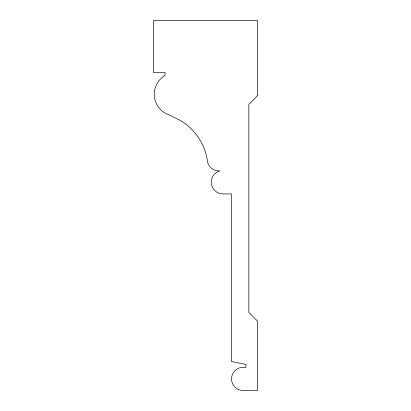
<?xml version="1.0" encoding="UTF-8"?>
<svg xmlns="http://www.w3.org/2000/svg" width="411" height="411" viewBox="0 0 411 411"><rect width="100%" height="100%" fill="white"/><g stroke="black" fill="none" stroke-linecap="round" stroke-linejoin="round"><path stroke-width="0.62" d="M257.517 95.686L248.85 104.353L248.85 312.422L257.517 321.094L257.517 390.45L243.065 390.45A11.559 11.559 0 0 1 231.511 378.891A11.559 11.559 0 0 1 243.065 367.331L245.958 367.331L245.958 364.444L231.506 361.552L231.506 193.941L222.839 193.941A11.765 11.765 0 0 1 219.952 170.822A11.6 11.6 0 0 1 207.221 159.571A56.677 56.677 0 0 0 180.193 120.392L169.476 115.029A21.768 21.768 0 0 1 165.042 75.46L165.042 72.567L153.483 72.567L153.483 20.55L257.517 20.55L257.517 95.686"/></g></svg>
